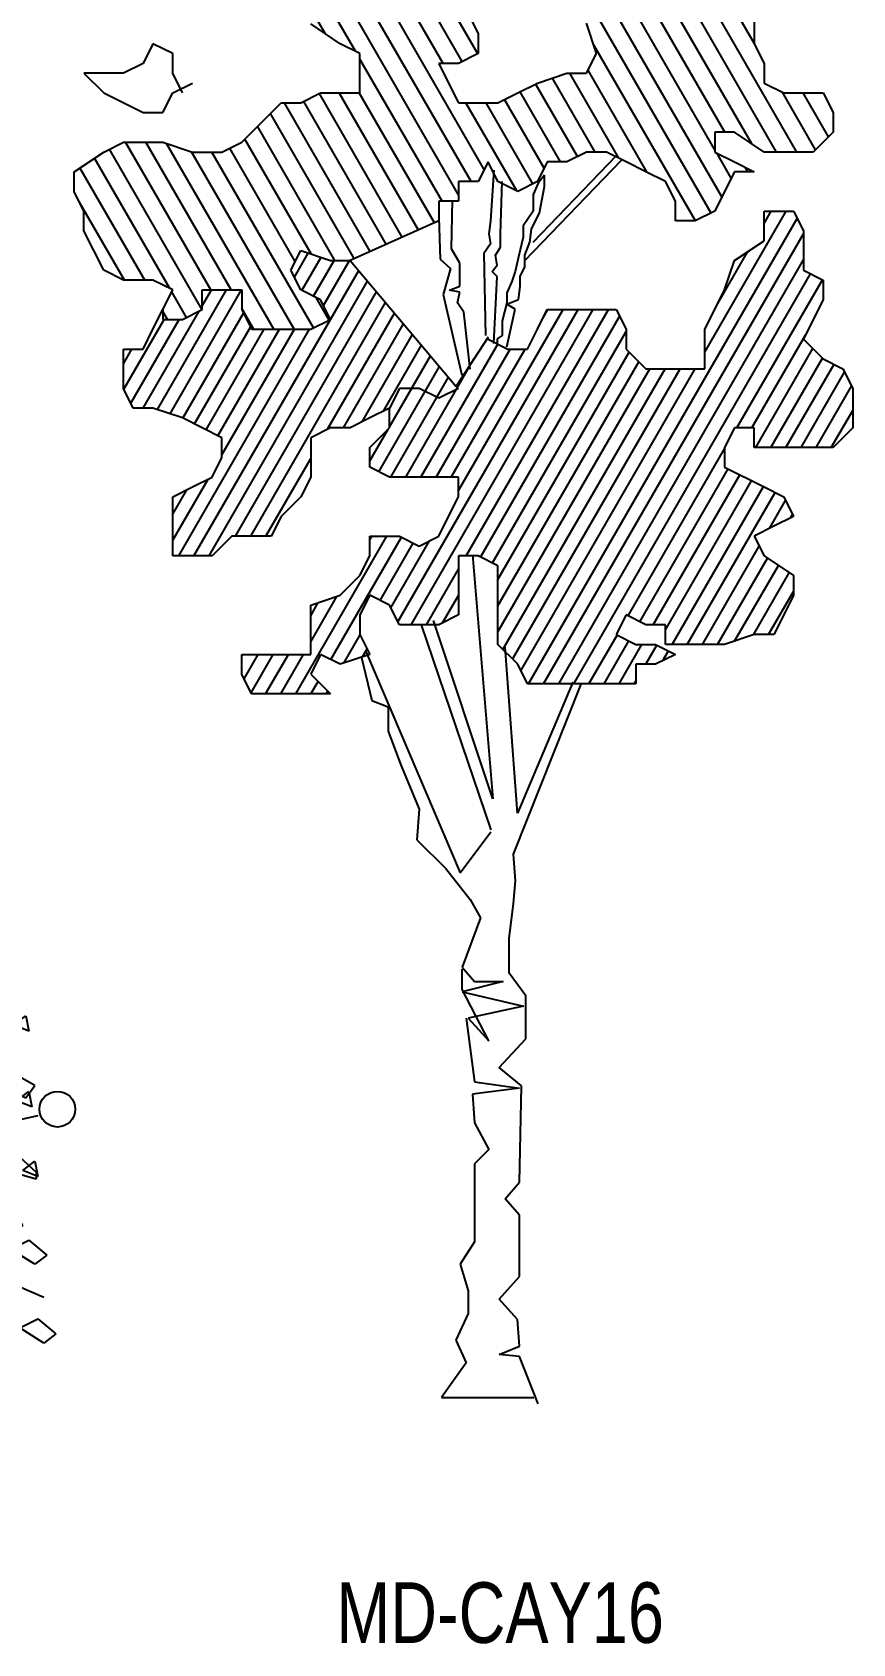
# Model space of a CAD drawing. Header units: millimetres. Extents: x 21129 to 2803301, y -510327 to 166837.
# Drawn here: x 337934 to 343351, y -130133 to -119492 of the extents above; entities that cross this region are included whole.
import ezdxf
from ezdxf.enums import TextEntityAlignment as Align

# ---------------------------------------------------------------- set-up
doc = ezdxf.new("R2010")
doc.units = ezdxf.units.MM
doc.layers.add('....13_TNT_F_TREE', color=76, linetype='Continuous', transparency=0.5)
doc.layers.add('....20_TNT_N_TEXT', color=9, linetype='Continuous')
doc.styles.add('.TNT_A_TXT_3_NOTE', font='uromans.shx', dxfattribs={"width": 0.8})

# ---------------------------------------------------------------- blocks, each defined once
blk = doc.blocks.new('md-cay15')
for p, q in [((-119.9, 2920.4), (-80, 2950.4)), ((-80, 2950.4), (-70, 2900.4)), ((-70, 2900.4), (-119.9, 2920.4)), ((-10, 2860.4), (30, 2890.4)), ((30, 2890.4), (40, 2840.4)), ((239.9, 2900.4), (239.9, 2840.4)), ((309.8, 2860.4), (239.9, 2900.4)), ((-479.7, 2830.4), (-479.7, 2770.4)), ((-409.8, 2790.4), (-479.7, 2830.4)), ((-309.8, 2860.4), (-309.8, 2800.4)), ((-239.9, 2820.4), (-309.8, 2860.4)), ((-269.8, 2780.4), (-239.9, 2820.4)), ((40, 2840.4), (-10, 2860.4)), ((239.9, 2840.4), (279.8, 2820.4)), ((279.8, 2820.4), (309.8, 2860.4)), ((489.7, 2790.4), (529.7, 2820.4)), ((529.7, 2820.4), (539.7, 2770.4)), ((-479.7, 2770.4), (-439.7, 2750.4)), ((-439.7, 2750.4), (-409.8, 2790.4)), ((-309.8, 2800.4), (-269.8, 2780.4)), ((-259.8, 2750.4), (-199.9, 2780.4)), ((-199.9, 2780.4), (-139.9, 2730.4)), ((8.7, 2801.8), (-91.3, 2751.8)), ((28.7, 2751.8), (8.7, 2801.8)), ((539.7, 2770.4), (489.7, 2790.4)), ((-589.7, 2700.4), (-549.7, 2730.4)), ((-549.7, 2730.4), (-539.7, 2680.4)), ((-179.9, 2700.4), (-259.8, 2750.4)), ((-139.9, 2730.4), (-179.9, 2700.4)), ((-91.3, 2751.8), (-81.3, 2721.8)), ((-81.3, 2721.8), (28.7, 2751.8)), ((-739.6, 2650.4), (-699.6, 2680.4)), ((-699.6, 2680.4), (-689.6, 2630.4)), ((-539.7, 2680.4), (-589.7, 2700.4)), ((554.6, 2637.7), (630.5, 2673.4)), ((630.5, 2673.4), (684.1, 2624.3)), ((-689.6, 2630.4), (-739.6, 2650.4)), ((-449.7, 2610.4), (-389.8, 2640.4)), ((-369.8, 2560.4), (-449.7, 2610.4)), ((-389.8, 2640.4), (-329.8, 2590.4)), ((684.1, 2601.9), (554.6, 2637.7)), ((684.1, 2624.3), (684.1, 2601.9)), ((-329.8, 2590.4), (-369.8, 2560.4)), ((394.7, 2557.7), (470.6, 2593.4)), ((524.2, 2521.9), (394.7, 2557.7)), ((470.6, 2593.4), (524.2, 2544.3)), ((939.4, 2570.4), (939.4, 2510.4)), ((1009.4, 2530.4), (939.4, 2570.4)), ((-889.5, 2510.4), (-829.5, 2540.4)), ((-809.5, 2460.4), (-889.5, 2510.4)), ((-829.5, 2540.4), (-769.5, 2490.4)), ((524.2, 2544.3), (524.2, 2521.9)), ((729.6, 2500.4), (789.5, 2530.4)), ((789.5, 2530.4), (849.5, 2480.4)), ((939.4, 2510.4), (979.4, 2490.4)), ((979.4, 2490.4), (1009.4, 2530.4)), ((-769.5, 2490.4), (-809.5, 2460.4)), ((-689.6, 2490.4), (-689.6, 2430.4)), ((-619.6, 2450.4), (-689.6, 2490.4)), ((-649.6, 2410.4), (-619.6, 2450.4)), ((279.8, 2480.4), (279.8, 2420.4)), ((349.8, 2440.4), (279.8, 2480.4)), ((639.6, 2460.4), (639.6, 2400.3)), ((709.6, 2420.4), (639.6, 2460.4)), ((809.5, 2450.4), (729.6, 2500.4)), ((849.5, 2480.4), (809.5, 2450.4)), ((-689.6, 2430.4), (-649.6, 2410.4)), ((279.8, 2420.4), (319.8, 2400.3)), ((319.8, 2400.3), (349.8, 2440.4)), ((639.6, 2400.3), (679.6, 2380.3)), ((679.6, 2380.3), (709.6, 2420.4)), ((868.2, 2391.7), (768.2, 2341.7)), ((768.2, 2341.7), (778.2, 2311.7)), ((778.2, 2311.7), (888.2, 2341.7)), ((888.2, 2341.7), (868.2, 2391.7)), ((999.4, 2350.3), (1039.4, 2380.3)), ((1049.4, 2330.3), (999.4, 2350.3)), ((1039.4, 2380.3), (1049.4, 2330.3)), ((-1089.4, 2300.3), (-1089.4, 2240.3)), ((-1019.4, 2260.3), (-1089.4, 2300.3)), ((-859.5, 2270.3), (-819.5, 2300.3)), ((-819.5, 2300.3), (-809.5, 2250.3)), ((1149.3, 2310.3), (1149.3, 2250.3)), ((1219.3, 2270.3), (1149.3, 2310.3)), ((-1089.4, 2240.3), (-1049.4, 2220.3)), ((-1049.4, 2220.3), (-1019.4, 2260.3)), ((-809.5, 2250.3), (-859.5, 2270.3)), ((1149.3, 2250.3), (1189.3, 2230.3)), ((1189.3, 2230.3), (1219.3, 2270.3)), ((-724.6, 2197.6), (-648.7, 2233.4)), ((-595.1, 2161.9), (-724.6, 2197.6)), ((-648.7, 2233.4), (-595.1, 2184.2)), ((-595.1, 2184.2), (-595.1, 2161.9)), ((744.5, 2137.6), (820.4, 2173.4)), ((874, 2101.9), (744.5, 2137.6)), ((820.4, 2173.4), (874, 2124.2)), ((-1099.4, 2080.3), (-1099.4, 2020.3)), ((-1029.4, 2040.3), (-1099.4, 2080.3)), ((-411.1, 2121.7), (-511, 2071.7)), ((-391.1, 2071.7), (-411.1, 2121.7)), ((874, 2124.2), (874, 2101.9)), ((1099.4, 2090.3), (1139.3, 2120.3)), ((1149.3, 2070.3), (1099.4, 2090.3)), ((1139.3, 2120.3), (1149.3, 2070.3)), ((-1059.4, 2000.3), (-1029.4, 2040.3)), ((-511, 2071.7), (-501, 2041.7)), ((-501, 2041.7), (-391.1, 2071.7)), ((1329.2, 2040.3), (1329.2, 1980.3)), ((1399.2, 2000.3), (1329.2, 2040.3)), ((-1099.4, 2020.3), (-1059.4, 2000.3)), ((-1019.4, 1970.3), (-959.4, 2000.3)), ((-939.4, 1920.3), (-1019.4, 1970.3)), ((-959.4, 2000.3), (-899.5, 1950.3)), ((179.9, 1960.3), (219.9, 1990.3)), ((219.9, 1990.3), (229.9, 1940.3)), ((849.5, 1940.3), (889.5, 1970.3)), ((869.5, 1960.3), (929.5, 1990.3)), ((889.5, 1970.3), (899.5, 1920.3)), ((929.5, 1990.3), (989.4, 1940.3)), ((1329.2, 1980.3), (1369.2, 1960.3)), ((1369.2, 1960.3), (1399.2, 2000.3)), ((-899.5, 1950.3), (-939.4, 1920.3)), ((229.9, 1940.3), (179.9, 1960.3)), ((899.5, 1920.3), (849.5, 1940.3)), ((949.4, 1910.3), (869.5, 1960.3)), ((989.4, 1940.3), (949.4, 1910.3)), ((1179.3, 1870.3), (1219.3, 1900.3)), ((1229.3, 1850.3), (1179.3, 1870.3)), ((1219.3, 1900.3), (1229.3, 1850.3)), ((-1229.3, 1810.3), (-1189.3, 1840.3)), ((-1179.3, 1790.3), (-1229.3, 1810.3)), ((-1189.3, 1840.3), (-1179.3, 1790.3)), ((-1124.4, 1807.6), (-1048.5, 1843.3)), ((-1048.5, 1843.3), (-994.9, 1794.2)), ((1199.3, 1810.3), (1199.3, 1750.3)), ((1269.3, 1770.3), (1199.3, 1810.3)), ((-994.9, 1771.8), (-1124.4, 1807.6)), ((-994.9, 1794.2), (-994.9, 1771.8)), ((714.5, 1727.5), (790.4, 1763.3)), ((790.4, 1763.3), (844, 1714.1)), ((1239.3, 1730.3), (1269.3, 1770.3)), ((-1149.3, 1730.3), (-1149.3, 1670.2)), ((-1079.4, 1690.2), (-1149.3, 1730.3)), ((844, 1691.8), (714.5, 1727.5)), ((844, 1714.1), (844, 1691.8)), ((1099.4, 1710.2), (1139.3, 1740.3)), ((1149.3, 1690.2), (1099.4, 1710.2)), ((1139.3, 1740.3), (1149.3, 1690.2)), ((1199.3, 1750.3), (1239.3, 1730.3)), ((-1149.3, 1670.2), (-1109.3, 1650.2)), ((-1109.3, 1650.2), (-1079.4, 1690.2)), ((299.8, 1640.2), (359.8, 1670.2)), ((359.8, 1670.2), (419.8, 1620.2)), ((379.8, 1590.2), (299.8, 1640.2)), ((419.8, 1620.2), (379.8, 1590.2)), ((1189.3, 1610.2), (1229.3, 1640.2)), ((1239.3, 1590.2), (1189.3, 1610.2)), ((1229.3, 1640.2), (1239.3, 1590.2)), ((1279.2, 1600.2), (1339.2, 1630.2)), ((1359.2, 1550.2), (1279.2, 1600.2)), ((1339.2, 1630.2), (1399.2, 1580.2)), ((-849.5, 1550.2), (-949.4, 1500.2)), ((-829.5, 1500.2), (-849.5, 1550.2)), ((1099.4, 1530.2), (1139.3, 1560.2)), ((1139.3, 1560.2), (1149.3, 1510.2)), ((1399.2, 1580.2), (1359.2, 1550.2)), ((-949.4, 1500.2), (-939.4, 1470.2)), ((-939.4, 1470.2), (-829.5, 1500.2)), ((828.2, 1541.6), (728.3, 1491.6)), ((728.3, 1491.6), (738.3, 1461.6)), ((738.3, 1461.6), (848.2, 1491.6)), ((848.2, 1491.6), (828.2, 1541.6)), ((929.5, 1520.2), (929.5, 1460.2)), ((999.4, 1480.2), (929.5, 1520.2)), ((1149.3, 1510.2), (1099.4, 1530.2)), ((-1029.4, 1410.2), (-1099.4, 1450.2)), ((-1099.4, 1450.2), (-1099.4, 1390.2)), ((929.5, 1460.2), (969.4, 1440.2)), ((969.4, 1440.2), (999.4, 1480.2)), ((-1279.2, 1430.2), (-1279.2, 1370.2)), ((-1209.3, 1390.2), (-1279.2, 1430.2)), ((-1239.3, 1350.2), (-1209.3, 1390.2)), ((-1099.4, 1390.2), (-1059.4, 1370.2)), ((-1059.4, 1370.2), (-1029.4, 1410.2)), ((569.7, 1380.2), (629.6, 1410.2)), ((629.6, 1410.2), (689.6, 1360.2)), ((1299.2, 1370.2), (1359.2, 1400.2)), ((1359.2, 1400.2), (1419.2, 1350.2)), ((-1279.2, 1370.2), (-1239.3, 1350.2)), ((-1079.4, 1320.2), (-1019.4, 1350.2)), ((-1019.4, 1350.2), (-959.4, 1300.2)), ((649.6, 1330.2), (569.7, 1380.2)), ((689.6, 1360.2), (649.6, 1330.2)), ((1379.2, 1320.2), (1299.2, 1370.2)), ((1419.2, 1350.2), (1379.2, 1320.2)), ((-999.4, 1270.2), (-1079.4, 1320.2)), ((-959.4, 1300.2), (-999.4, 1270.2)), ((1199.3, 1270.2), (1199.3, 1210.2)), ((1269.3, 1230.2), (1199.3, 1270.2)), ((1239.3, 1190.2), (1269.3, 1230.2)), ((1409.2, 1230.2), (1449.1, 1260.2)), ((1459.1, 1210.2), (1409.2, 1230.2)), ((1449.1, 1260.2), (1459.1, 1210.2)), ((-1269.3, 1190.2), (-1209.3, 1220.2)), ((-1189.3, 1140.2), (-1269.3, 1190.2)), ((-1209.3, 1220.2), (-1149.3, 1170.2)), ((1198, 1191.5), (1098, 1141.5)), ((1218, 1141.5), (1198, 1191.5)), ((1199.3, 1210.2), (1239.3, 1190.2)), ((1299.2, 1190.2), (1339.2, 1220.2)), ((1349.2, 1170.2), (1299.2, 1190.2)), ((1339.2, 1220.2), (1349.2, 1170.2)), ((-1149.3, 1170.2), (-1189.3, 1140.2)), ((1098, 1141.5), (1108, 1111.5)), ((1108, 1111.5), (1218, 1141.5)), ((-1149.3, 1080.2), (-1149.3, 1020.1)), ((-1079.4, 1040.2), (-1149.3, 1080.2)), ((-759.6, 1090.2), (-759.6, 1030.2)), ((-689.6, 1050.2), (-759.6, 1090.2)), ((1209.3, 1060.2), (1249.3, 1090.2)), ((1249.3, 1090.2), (1259.3, 1040.2)), ((1409.2, 1070.2), (1409.2, 1010.1)), ((1479.1, 1030.2), (1409.2, 1070.2)), ((-1149.3, 1020.1), (-1109.3, 1000.1)), ((-1109.3, 1000.1), (-1079.4, 1040.2)), ((-759.6, 1030.2), (-719.6, 1010.1)), ((-719.6, 1010.1), (-689.6, 1050.2)), ((1259.3, 1040.2), (1209.3, 1060.2)), ((1449.1, 990.1), (1479.1, 1030.2)), ((-999.4, 970.1), (-959.4, 1000.1)), ((-949.4, 950.1), (-999.4, 970.1)), ((-959.4, 1000.1), (-949.4, 950.1)), ((614.6, 967.4), (690.5, 1003.2)), ((744.1, 931.7), (614.6, 967.4)), ((690.5, 1003.2), (744.1, 954)), ((1409.2, 1010.1), (1449.1, 990.1)), ((1419.2, 980.1), (1459.1, 1010.1)), ((1469.1, 960.1), (1419.2, 980.1)), ((1459.1, 1010.1), (1469.1, 960.1)), ((-1339.2, 940.1), (-1339.2, 880.1)), ((-1269.3, 900.1), (-1339.2, 940.1)), ((-739.6, 890.1), (-699.6, 920.1)), ((-699.6, 920.1), (-689.6, 870.1)), ((744.1, 954), (744.1, 931.7)), ((1049.4, 920.1), (1089.4, 950.1)), ((1099.4, 900.1), (1049.4, 920.1)), ((1089.4, 950.1), (1099.4, 900.1)), ((1347.9, 951.5), (1248, 901.5)), ((1367.9, 901.5), (1347.9, 951.5)), ((-1339.2, 880.1), (-1299.2, 860.1)), ((-1299.2, 860.1), (-1269.3, 900.1)), ((-689.6, 870.1), (-739.6, 890.1)), ((1189.3, 870.1), (1189.3, 810.1)), ((1259.3, 830.1), (1189.3, 870.1)), ((1248, 901.5), (1258, 871.5)), ((1258, 871.5), (1367.9, 901.5)), ((1189.3, 810.1), (1229.3, 790.1)), ((1229.3, 790.1), (1259.3, 830.1)), ((1319.2, 750.1), (1359.2, 780.1)), ((1369.2, 730.1), (1319.2, 750.1)), ((1354.1, 757.4), (1430, 793.2)), ((1483.6, 721.6), (1354.1, 757.4)), ((1359.2, 780.1), (1369.2, 730.1)), ((1430, 793.2), (1483.6, 744)), ((1439.2, 750.1), (1479.1, 780.1)), ((1489.1, 730.1), (1439.2, 750.1)), ((1479.1, 780.1), (1489.1, 730.1)), ((-1439.2, 700.1), (-1399.2, 730.1)), ((-1389.2, 680.1), (-1439.2, 700.1)), ((-1399.2, 730.1), (-1389.2, 680.1)), ((-1324.3, 667.4), (-1248.4, 703.2)), ((-1248.4, 703.2), (-1194.8, 654)), ((-451, 711.5), (-551, 661.5)), ((-431.1, 661.5), (-451, 711.5)), ((1483.6, 744), (1483.6, 721.6)), ((-1194.8, 631.6), (-1324.3, 667.4)), ((-1194.8, 654), (-1194.8, 631.6)), ((-551, 661.5), (-541, 631.5)), ((-541, 631.5), (-431.1, 661.5)), ((949.4, 610.1), (989.4, 640.1)), ((989.4, 640.1), (999.4, 590.1)), ((-1419.2, 570.1), (-1379.2, 600.1)), ((-1379.2, 600.1), (-1369.2, 550.1)), ((-1309.2, 590.1), (-1269.3, 620.1)), ((-1259.3, 570.1), (-1309.2, 590.1)), ((-1269.3, 620.1), (-1259.3, 570.1)), ((999.4, 590.1), (949.4, 610.1)), ((1194.2, 577.4), (1270.1, 613.1)), ((1270.1, 613.1), (1323.7, 564)), ((1369.2, 610.1), (1369.2, 550.1)), ((1439.2, 570.1), (1369.2, 610.1)), ((-1369.2, 550.1), (-1419.2, 570.1)), ((-1359.2, 510.1), (-1319.2, 540.1)), ((-1319.2, 540.1), (-1309.2, 490.1)), ((-1084.4, 517.4), (-1008.5, 553.1)), ((-1008.5, 553.1), (-954.9, 504)), ((698.3, 581.5), (598.3, 531.4)), ((718.3, 531.4), (698.3, 581.5)), ((894.4, 497.4), (970.3, 533.1)), ((970.3, 533.1), (1023.9, 484)), ((1323.7, 541.6), (1194.2, 577.4)), ((1323.7, 564), (1323.7, 541.6)), ((1369.2, 550.1), (1409.2, 530.1)), ((1409.2, 530.1), (1439.2, 570.1)), ((-1309.2, 490.1), (-1359.2, 510.1)), ((-1159.3, 460.1), (-1119.3, 490.1)), ((-1119.3, 490.1), (-1109.3, 440.1)), ((-954.9, 481.6), (-1084.4, 517.4)), ((-954.9, 504), (-954.9, 481.6)), ((598.3, 531.4), (608.3, 501.4)), ((608.3, 501.4), (718.3, 531.4)), ((1023.9, 461.6), (894.4, 497.4)), ((1023.9, 484), (1023.9, 461.6)), ((1399.2, 490.1), (1459.1, 520.1)), ((1479.1, 440.1), (1399.2, 490.1)), ((1459.1, 520.1), (1519.1, 470.1)), ((-1349.2, 410.1), (-1309.2, 440.1)), ((-1309.2, 440.1), (-1299.2, 390.1)), ((-1109.3, 440.1), (-1159.3, 460.1)), ((-839.5, 430.1), (-799.5, 460.1)), ((-789.5, 410.1), (-839.5, 430.1)), ((-799.5, 460.1), (-789.5, 410.1)), ((519.7, 410.1), (559.7, 440.1)), ((559.7, 440.1), (569.7, 390.1)), ((954.4, 427.4), (1030.3, 463.1)), ((1083.9, 391.6), (954.4, 427.4)), ((1030.3, 463.1), (1083.9, 413.9)), ((1519.1, 470.1), (1479.1, 440.1)), ((-1299.2, 390.1), (-1349.2, 410.1)), ((-684.7, 367.4), (-608.8, 403.1)), ((-608.8, 403.1), (-555.2, 353.9)), ((569.7, 390.1), (519.7, 410.1)), ((664.5, 357.3), (740.4, 393.1)), ((740.4, 393.1), (794, 343.9)), ((1074.3, 387.4), (1150.2, 423.1)), ((1203.8, 351.6), (1074.3, 387.4)), ((1083.9, 413.9), (1083.9, 391.6)), ((1150.2, 423.1), (1203.8, 373.9)), ((1203.8, 373.9), (1203.8, 351.6)), ((1319.2, 410.1), (1319.2, 350.1)), ((1389.2, 370.1), (1319.2, 410.1)), ((-555.2, 331.6), (-684.7, 367.4)), ((-555.2, 353.9), (-555.2, 331.6)), ((269.8, 300), (309.8, 330)), ((309.8, 330), (319.8, 280)), ((794, 321.6), (664.5, 357.3)), ((794, 343.9), (794, 321.6)), ((1319.2, 350.1), (1359.2, 330)), ((1359.2, 330), (1389.2, 370.1)), ((-954.5, 257.3), (-878.6, 293.1)), ((-878.6, 293.1), (-825, 243.9)), ((-299.8, 250), (-259.8, 280)), ((-259.8, 280), (-249.9, 230)), ((319.8, 280), (269.8, 300)), ((-825, 221.6), (-954.5, 257.3)), ((-825, 243.9), (-825, 221.6)), ((-249.9, 230), (-299.8, 250)), ((1429.2, 230), (1489.1, 260)), ((1509.1, 180), (1429.2, 230)), ((1489.1, 260), (1549.1, 210)), ((-1079.4, 180), (-1019.4, 210)), ((-999.4, 130), (-1079.4, 180)), ((-1019.4, 210), (-959.4, 160)), ((-959.4, 160), (-999.4, 130)), ((1549.1, 210), (1509.1, 180))]:
    blk.add_line(p, q)
for centre, radius in [((869.5, 2595.8), 23.5), ((381.2, 2425), 32.4), ((862.5, 2489.5), 8.71), ((-797.8, 2363.2), 14.6), ((-627.1, 2358.3), 34.1), ((-622.2, 2295), 39), ((651.5, 2285.6), 14.9), ((1097.1, 2275.5), 24.7), ((571.3, 2249), 22.9), ((827.6, 2240.3), 22.7), ((1053.7, 2169.1), 29.3), ((-856.3, 2065.9), 14.6), ((625.4, 1945.8), 32.9), ((-807.5, 1934.2), 29.2), ((480.6, 1877.8), 10.5), ((1041.9, 1808.5), 31.8), ((505.1, 1785.4), 15), ((1379, 1719.8), 36.7), ((671.2, 1633.1), 21.7), ((-1359.2, 1436.6), 37.4), ((724.1, 1373.7), 34.1), ((-1164.4, 1331.7), 16.5), ((-881.3, 1042.2), 43), ((-821.4, 1092.1), 12.7), ((-483.3, 1038.9), 50.3), ((-1414.2, 978.9), 34.8), ((764.9, 988.6), 41.3), ((1553.8, 952.1), 58.9), ((1373.6, 966.7), 26.9), ((-583.2, 910.7), 13.3), ((-1114.4, 880.8), 15.1), ((735.7, 854.7), 32.7), ((-1107.8, 737.6), 15.1), ((1098.5, 747.6), 29.3), ((623.7, 643), 36.5), ((1035.2, 565.1), 24), ((1329.8, 480), 20.8), ((864.7, 428.9), 27.5)]:
    blk.add_circle(centre, radius)
for centre, radius, start, end in [((-2713, 2604.3), 2798.4, 348.5823, 7.7252), ((-3044.1, 1490.1), 3116.7, 344.5546, 27.1102), ((-1414.4, 2461), 1016.4, 356.5785, 23.1389), ((1076.6, 2461.3), 748.5, 146.8723, 183.9065), ((1518.4, 1918.8), 1266.1, 135.867, 186.2808), ((-1741.1, 1925.7), 1422.2, 352.9138, 35.9379), ((-1618.9, 1594.4), 1375.5, 21.5784, 50.8004), ((3786.5, 347.6), 3800.7, 141.5621, 184.9454), ((1228.9, 1951.3), 679.3, 114.2978, 180.0834), ((-3051.9, 391.1), 3034.7, 352.976, 44.8241), ((2659.9, 282.1), 2660.9, 127.2463, 185.2207), ((-1239, 1678), 581.9, 26.7895, 75.0983), ((1615.5, 1588.1), 826.3, 124.3441, 167.2635), ((-1266.1, 953.9), 1140.5, 24.6833, 85.1296), ((2071.1, 689.4), 1637.8, 120.523, 159.2317), ((2664.5, -304.8), 2646.5, 121.5615, 173.5763), ((-1280.3, 1159.7), 610.6, 40.9952, 89.8975), ((1912.2, 639.4), 1219.3, 118.5645, 170.5246), ((-1173.6, 390.2), 1238.7, 28.9715, 96.7518), ((1691.2, 652.4), 862.4, 110.5024, 158.3822), ((-1395.8, 410.5), 981.4, 34.7708, 86.6956), ((-1215.5, -118.4), 1250.7, 18.5786, 97.9809), ((1567, -2.2), 1170.5, 96.7634, 152.401), ((-1375.6, 422.6), 550.1, 33.983, 95.5823), ((1959.3, -1479.7), 2455.2, 101.0397, 142.9397), ((-1249.5, -139.5), 943.2, 25.7334, 99.7489), ((-1263.4, -980.5), 1422.7, 67.0929, 97.5039), ((953.4, -847.9), 1302.5, 64.7425, 126.4309), ((-997.5, -1333.5), 1697.5, 54.0102, 105.7803)]:
    blk.add_arc(centre, radius, start, end)
blk = doc.blocks.new('md-cay16')
for p, q in [((1172.6, 4112.2), (215.1, 5770.7)), ((1106, 4112.2), (168.6, 5735.9)), ((1023.8, 4139.3), (153.4, 5646.8)), ((935.3, 4177.3), (141.6, 5552)), ((889.4, 3910.9), (-34.2, 5510.6)), ((925.3, 3964), (32.4, 5510.6)), ((901.8, 4120), (98.9, 5510.6)), ((68, 4411), (-318.1, 5079.8)), ((140.8, 4054.3), (-421.5, 5028.1)), ((5, 4404.9), (-369.8, 5054)), ((97.1, 4014.7), (-432.2, 4931.4)), ((-284.4, 4444.9), (-518.2, 4849.7)), ((55.8, 3970.8), (-466.5, 4875.5)), ((1031.9, 4471.2), (788.6, 4892.7)), ((-384.8, 4503.4), (-572, 4827.6)), ((1031.9, 4600), (1031.9, 4469.9)), ((-334.6, 4469.9), (-432.2, 4535)), ((119.7, 4436.8), (44.2, 4567.5)), ((88.4, 4567.5), (120.9, 4502.4)), ((511.3, 4437.4), (478.4, 4537.5)), ((-952.8, 4469.9), (-985.3, 4404.9)), ((-887.7, 4437.4), (-952.8, 4469.9)), ((-269.5, 4437.4), (-334.6, 4469.9)), ((120.9, 4502.4), (120.9, 4437.4)), ((1031.9, 4469.9), (1064.5, 4404.9)), ((-887.7, 4372.4), (-887.7, 4437.4)), ((-269.5, 4307.3), (-269.5, 4437.4)), ((1.5, 3949.6), (-269.5, 4419)), ((120.9, 4437.4), (55.8, 4404.9)), ((478.8, 4372.4), (511.3, 4437.4)), ((837.7, 3885.1), (501.5, 4467.4)), ((-1180.5, 4372.4), (-1115.5, 4307.3)), ((-1050.4, 4372.4), (-1180.5, 4372.4)), ((-985.3, 4404.9), (-1050.4, 4372.4)), ((-855.2, 4307.3), (-887.7, 4372.4)), ((-9.2, 4404.9), (23.3, 4339.9)), ((55.8, 4404.9), (-9.2, 4404.9)), ((316.1, 4339.9), (413.7, 4372.4)), ((413.7, 4372.4), (478.8, 4372.4)), ((585.4, 4091.5), (423.2, 4372.4)), ((678.9, 4044.7), (483.9, 4382.5)), ((1064.5, 4404.9), (1064.5, 4339.9)), ((-887.7, 4307.3), (-822.6, 4339.9)), ((23.3, 4339.9), (55.8, 4274.8)), ((251.1, 4307.3), (316.1, 4339.9)), ((392.4, 4079.7), (258.8, 4311.2)), ((448.9, 4097.3), (310.5, 4337)), ((506.8, 4112.2), (365.8, 4356.4)), ((1064.5, 4339.9), (1129.5, 4307.3)), ((-1115.5, 4307.3), (-985.3, 4242.3)), ((-920.2, 4242.3), (-887.7, 4307.3)), ((-594.9, 4209.8), (-529.8, 4274.8)), ((-529.8, 4274.8), (-464.7, 4274.8)), ((-235.7, 3784), (-519.1, 4274.8)), ((-464.7, 4274.8), (-399.7, 4307.3)), ((-182.8, 3807.5), (-455.3, 4279.5)), ((-129.8, 3831), (-403.6, 4305.4)), ((-399.7, 4307.3), (-269.5, 4307.3)), ((-76.8, 3854.6), (-338.2, 4307.3)), ((-23.8, 3878.1), (-271.6, 4307.3)), ((55.8, 4274.8), (186, 4274.8)), ((248.2, 3983.6), (80.1, 4274.8)), ((301.2, 4007.2), (146.6, 4274.8)), ((186, 4274.8), (251.1, 4307.3)), ((338.1, 4058.5), (207.1, 4285.4)), ((1234.8, 4119.8), (1125.3, 4309.4)), ((1129.5, 4307.3), (1259.7, 4307.3)), ((1277, 4162), (1193.1, 4307.3)), ((1259.7, 4307.3), (1292.2, 4242.3)), ((-985.3, 4242.3), (-920.2, 4242.3)), ((-659.9, 4144.7), (-594.9, 4209.8)), ((-288.7, 3760.4), (-565.3, 4239.4)), ((1292.2, 4242.3), (1292.2, 4177.3)), ((-430.7, 3775.7), (-649.7, 4155)), ((-351.9, 3754.5), (-607.5, 4197.2)), ((901.8, 4177.3), (901.8, 4112.2)), ((966.8, 4177.3), (901.8, 4177.3)), ((1064.5, 4112.2), (966.8, 4177.3)), ((1292.2, 4177.3), (1227.1, 4112.2)), ((-1213.1, 4047.2), (-1115.5, 4112.2)), ((-1115.5, 4112.2), (-1050.4, 4144.7)), ((-790.5, 3591.7), (-1096.5, 4121.7)), ((-1050.4, 4144.7), (-920.2, 4144.7)), ((-761.6, 3656.9), (-1043.2, 4144.7)), ((-695, 3656.9), (-976.7, 4144.7)), ((-920.2, 4144.7), (-822.6, 4112.2)), ((-553.4, 3526.9), (-907.7, 4140.5)), ((-486.8, 3526.9), (-825.2, 4113.1)), ((-822.6, 4112.2), (-725, 4112.2)), ((-422.9, 3531.5), (-758.2, 4112.2)), ((-725, 4112.2), (-659.9, 4144.7)), ((-482.9, 3750.7), (-699.1, 4125.2)), ((302.1, 3814.7), (577.8, 4101.2)), ((478.8, 4112.2), (413.7, 4079.7)), ((543.9, 4112.2), (478.8, 4112.2)), ((609, 4079.7), (543.9, 4112.2)), ((901.8, 4112.2), (966.8, 4079.7)), ((956.2, 4025.8), (908.1, 4109.1)), ((1227.1, 4112.2), (1064.5, 4112.2)), ((-1213.1, 3982.1), (-1213.1, 4047.2)), ((-980.1, 3689.5), (-1194, 4059.9)), ((-897.6, 3661.9), (-1145.9, 4091.9)), ((153.4, 4079.7), (120.9, 4014.7)), ((186, 4014.7), (153.4, 4079.7)), ((172.3, 4052.5), (161.5, 3885)), ((275.1, 3753.9), (594.2, 4085.4)), ((348.7, 4079.7), (316.1, 4014.7)), ((413.7, 4079.7), (348.7, 4079.7)), ((674, 4047.2), (609, 4079.7)), ((739.1, 4014.7), (674, 4047.2)), ((966.8, 4047.2), (934.3, 3982.1)), ((966.8, 4079.7), (1031.9, 4047.2)), ((1031.9, 4047.2), (966.8, 4047.2)), ((1010.4, 4047.2), (1001.7, 4062.3)), ((55.8, 4014.7), (55.8, 3949.6)), ((120.9, 4014.7), (55.8, 4014.7)), ((251.1, 3982.1), (186, 4014.7)), ((194, 3841.8), (199.4, 4014.7)), ((316.1, 4014.7), (251.1, 3982.1)), ((318.3, 4009.3), (302.1, 3971.5)), ((339.9, 4036.3), (318.3, 4009.3)), ((323.7, 3912), (339.9, 3998.5)), ((339.9, 3998.5), (339.9, 4036.3)), ((771.6, 3949.6), (739.1, 4014.7)), ((-1180.5, 3917.1), (-1213.1, 3982.1)), ((-1046.7, 3689.5), (-1196.1, 3948.3)), ((-9.2, 3949.6), (-9.2, 3884.6)), ((55.8, 3949.6), (-9.2, 3949.6)), ((32.5, 3792.8), (35.9, 3953.8)), ((302.1, 3971.5), (302.1, 3917.4)), ((771.6, 3884.6), (771.6, 3949.6)), ((934.3, 3982.1), (901.8, 3917.1)), ((-1180.5, 3852.1), (-1180.5, 3917.1)), ((-9.2, 3884.6), (-302.1, 3754.5)), ((-8.6, 3895.6), (-5.2, 3758.6)), ((161.5, 3885), (156.1, 3841.8)), ((302.1, 3917.4), (269.6, 3868.8)), ((286.6, 2356.2), (1174, 3893.2)), ((296.7, 3858), (323.7, 3912)), ((836.7, 3884.6), (771.6, 3884.6)), ((901.8, 3917.1), (836.7, 3884.6)), ((869.2, 3451.8), (1137.9, 3917.1)), ((1064.5, 3917.1), (1162.1, 3917.1)), ((1064.5, 3819.5), (1064.5, 3917.1)), ((1064.5, 3876.4), (1088, 3917.1)), ((1162.1, 3917.1), (1194.6, 3852.1)), ((-1148, 3787), (-1180.5, 3852.1)), ((156.1, 3841.8), (161.5, 3809.3)), ((194, 3798.5), (194, 3841.8)), ((269.6, 3831), (253.4, 3766.1)), ((269.6, 3868.8), (269.6, 3831)), ((291.3, 3814.7), (296.7, 3858)), ((336.6, 2356.2), (1194.6, 3842.3)), ((1194.6, 3852.1), (1194.6, 3722)), ((-1115.5, 3722), (-1148, 3787)), ((-497.3, 3722), (-464.7, 3787)), ((-485.9, 3699.2), (-440, 3778.8)), ((-464.7, 3787), (-367.1, 3754.5)), ((59.9, 3744.9), (32.5, 3792.8)), ((161.5, 3809.3), (139.9, 3776.9)), ((177.7, 3771.5), (194, 3798.5)), ((275.1, 3771.5), (291.3, 3814.7)), ((911.9, 3612.1), (1011.1, 3784)), ((966.8, 3754.5), (1064.5, 3819.5)), ((-461.3, 3655.2), (-398.1, 3764.8)), ((-422.6, 3635.9), (-354.1, 3754.5)), ((-390.2, 3605.5), (-304.2, 3754.5)), ((-367.1, 3754.5), (-302.1, 3754.5)), ((-302.1, 3754.5), (47.6, 3338.4)), ((-5.2, 3758.6), (29.1, 3727.8)), ((29.1, 3727.8), (5.1, 3642.2)), ((59.9, 3669.6), (59.9, 3744.9)), ((139.9, 3776.9), (145.3, 3506.7)), ((166.9, 3717.5), (183.1, 3739.1)), ((183.1, 3739.1), (177.7, 3771.5)), ((253.4, 3766.1), (242.6, 3717.5)), ((258.8, 3701.3), (275.1, 3733.7)), ((275.1, 3733.7), (275.1, 3771.5)), ((386.5, 2356.2), (1194.6, 3755.8)), ((934.3, 3656.9), (966.8, 3754.5)), ((-1050.4, 3689.5), (-1115.5, 3722)), ((-952.8, 3689.5), (-1050.4, 3689.5)), ((-887.7, 3656.9), (-952.8, 3689.5)), ((-817.5, 2778.9), (-273.7, 3720.8)), ((-767.5, 2778.9), (-244.1, 3685.5)), ((-464.7, 3656.9), (-497.3, 3722)), ((183.1, 3701.3), (166.9, 3717.5)), ((172.3, 3479.7), (183.1, 3701.3)), ((231.8, 3685.1), (215.6, 3647.2)), ((242.6, 3717.5), (231.8, 3685.1)), ((258.8, 3668.8), (258.8, 3701.3)), ((436.4, 2356.2), (1218.2, 3710.2)), ((974.5, 3201.7), (1256.9, 3690.8)), ((1194.6, 3722), (1259.7, 3689.5)), ((1259.7, 3689.5), (1259.7, 3624.4)), ((-938.1, 3261.8), (-710, 3656.9)), ((-920.2, 3591.9), (-887.7, 3656.9)), ((-896.3, 3247.9), (-660.1, 3656.9)), ((-842.2, 3565.9), (-891, 3650.4)), ((-790.1, 3656.9), (-659.9, 3656.9)), ((-790.1, 3591.9), (-790.1, 3656.9)), ((-790.1, 3604.7), (-759.9, 3656.9)), ((-680.1, 2844), (-214.5, 3650.3)), ((-659.9, 3656.9), (-659.9, 3591.9)), ((-399.7, 3624.4), (-464.7, 3656.9)), ((-371.2, 3557.3), (-414.1, 3631.6)), ((-367.1, 3559.4), (-399.7, 3624.4)), ((5.1, 3642.2), (66.7, 3375.1)), ((25.6, 3655.9), (59.9, 3669.6)), ((59.9, 3649), (25.6, 3655.9)), ((53, 3614.8), (59.9, 3649)), ((215.6, 3647.2), (215.6, 3614.8)), ((215.6, 3609.4), (253.4, 3625.6)), ((253.4, 3625.6), (258.8, 3668.8)), ((901.8, 3591.9), (934.3, 3656.9)), ((1259.7, 3624.4), (1227.1, 3559.4)), ((-985.3, 3266.7), (-800.5, 3586.7)), ((-952.8, 3526.9), (-920.2, 3591.9)), ((-920.2, 3591.9), (-920.2, 3559.4)), ((-905, 3559.4), (-920.2, 3585.7)), ((-855.2, 3559.4), (-790.1, 3591.9)), ((-854.4, 3233.8), (-654.3, 3580.5)), ((-619.9, 3526.9), (-659.9, 3596.2)), ((-659.9, 3591.9), (-627.4, 3526.9)), ((-630.1, 2844), (-184.9, 3615.1)), ((-376.3, 3197.1), (-155.3, 3579.9)), ((-144.3, 2561.1), (450.8, 3591.9)), ((-100, 2551.3), (500.8, 3591.9)), ((73.6, 3584), (53, 3614.8)), ((55.8, 2994.3), (400.9, 3591.9)), ((94.1, 3395.6), (73.6, 3584)), ((81.3, 2778.9), (550.7, 3591.9)), ((128.9, 2774.9), (587.7, 3569.4)), ((215.6, 3614.8), (199.4, 3555.4)), ((242.6, 3593.2), (215.6, 3609.4)), ((215.6, 3468.9), (242.6, 3593.2)), ((316.1, 3526.9), (348.7, 3591.9)), ((333.8, 3562.2), (351, 3591.9)), ((348.7, 3591.9), (576.4, 3591.9)), ((576.4, 3591.9), (609, 3526.9)), ((869.2, 3526.9), (901.8, 3591.9)), ((-1049.1, 3329.1), (-916.1, 3559.4)), ((-1025.9, 3282.8), (-866.2, 3559.4)), ((-985.3, 3461.8), (-952.8, 3526.9)), ((-920.2, 3559.4), (-855.2, 3559.4)), ((-867.4, 2778.9), (-435.6, 3526.9)), ((-815.7, 3214.5), (-631.1, 3534.2)), ((-776.9, 3195.1), (-585.4, 3526.9)), ((-738.2, 3175.7), (-535.5, 3526.9)), ((-725, 3112), (-485.5, 3526.9)), ((-627.4, 3526.9), (-432.2, 3526.9)), ((-432.2, 3526.9), (-367.1, 3559.4)), ((-323.7, 3201.7), (-125.7, 3544.6)), ((167.7, 2755.5), (609, 3519.8)), ((199.4, 3555.4), (199.4, 3506.7)), ((283.6, 3461.8), (316.1, 3526.9)), ((609, 3526.9), (609, 3461.8)), ((869.2, 3396.8), (869.2, 3526.9)), ((1227.1, 3559.4), (1194.6, 3494.3)), ((-1050.4, 3461.8), (-985.3, 3461.8)), ((-1050.4, 3331.7), (-1050.4, 3461.8)), ((-1050.4, 3413.4), (-1022.4, 3461.8)), ((-262.4, 3221.5), (-96.1, 3509.4)), ((-192.2, 3256.6), (-66.5, 3474.2)), ((-68.1, 3039.1), (185.5, 3478.3)), ((-18.2, 3039.1), (225.9, 3461.8)), ((31.8, 3039.1), (275.9, 3461.8)), ((47.6, 3338.4), (155, 3502.2)), ((153.4, 3494.3), (218.5, 3461.8)), ((199.4, 3506.7), (183.1, 3495.9)), ((183.1, 3495.9), (183.1, 3479.7)), ((218.5, 3461.8), (283.6, 3461.8)), ((609, 3461.8), (674, 3396.8)), ((1024.4, 3201.7), (1202.2, 3509.6)), ((1036.8, 3136.6), (1225.5, 3463.4)), ((1194.6, 3494.3), (1259.7, 3429.3)), ((-171.9, 3205.2), (-36.9, 3439)), ((-118, 3039.1), (107.7, 3430)), ((186, 2700.8), (619.4, 3451.4)), ((186, 2614.3), (651, 3419.8)), ((1086.8, 3136.6), (1257.2, 3431.8)), ((1136.7, 3136.6), (1295.4, 3411.5)), ((1259.7, 3429.3), (1324.7, 3396.8)), ((-207.6, 3056.9), (-7.3, 3403.7)), ((-168, 3039.1), (22.3, 3368.5)), ((186, 2527.8), (687.7, 3396.8)), ((202.4, 2469.8), (737.6, 3396.8)), ((234.1, 2438.1), (787.6, 3396.8)), ((261.8, 2399.7), (837.5, 3396.8)), ((674, 3396.8), (869.2, 3396.8)), ((1186.6, 3136.6), (1330.4, 3385.6)), ((1324.7, 3396.8), (1357.3, 3331.7)), ((-1017.8, 3266.7), (-1050.4, 3331.7)), ((-139.4, 3331.7), (-171.9, 3266.7)), ((-74.3, 3331.7), (-139.4, 3331.7)), ((-9.2, 3299.2), (-74.3, 3331.7)), ((55.8, 3331.7), (-9.2, 3299.2)), ((1236.6, 3136.6), (1353.5, 3339.2)), ((1357.3, 3331.7), (1357.3, 3201.7)), ((-952.8, 3266.7), (-1017.8, 3266.7)), ((-855.2, 3234.2), (-952.8, 3266.7)), ((-171.9, 3266.7), (-237, 3234.2)), ((-171.9, 3201.7), (-171.9, 3266.7)), ((1286.5, 3136.6), (1357.3, 3259.2)), ((-790.1, 3201.7), (-855.2, 3234.2)), ((-725, 3169.1), (-790.1, 3201.7)), ((-367.1, 3201.7), (-432.2, 3169.1)), ((-302.1, 3201.7), (-367.1, 3201.7)), ((-237, 3234.2), (-302.1, 3201.7)), ((-237, 3136.6), (-171.9, 3201.7)), ((-237, 3092.5), (-176.7, 3196.9)), ((966.8, 3201.7), (934.3, 3136.6)), ((1031.9, 3201.7), (966.8, 3201.7)), ((1031.9, 3136.6), (1031.9, 3201.7)), ((1357.3, 3201.7), (1292.2, 3136.6)), ((-725, 3104.1), (-725, 3169.1)), ((-432.2, 3169.1), (-432.2, 3039.1)), ((-757.6, 3039.1), (-725, 3104.1)), ((-580.2, 2844), (-432.2, 3100.3)), ((-237, 3071.6), (-237, 3136.6)), ((615.8, 2580.4), (934.3, 3132)), ((934.3, 3136.6), (934.3, 3071.6)), ((1292.2, 3136.6), (1031.9, 3136.6)), ((-822.6, 3006.6), (-757.6, 3039.1)), ((-432.2, 3039.1), (-464.7, 2974)), ((-171.9, 3039.1), (-237, 3071.6)), ((55.8, 3039.1), (-171.9, 3039.1)), ((55.8, 2974), (55.8, 3039.1)), ((654.6, 2561), (946, 3065.8)), ((698.9, 2551.3), (984.7, 3046.4)), ((934.3, 3071.6), (1064.5, 3006.6)), ((-887.7, 2830.3), (-771, 3032.3)), ((-887.7, 2974), (-822.6, 3006.6)), ((-887.7, 2916.8), (-841.2, 2997.3)), ((739.1, 2534.4), (1023.5, 3027)), ((761.2, 2486.2), (1062.2, 3007.7)), ((811.1, 2486.2), (1101, 2988.3)), ((1064.5, 3006.6), (1129.5, 2974)), ((-887.7, 2778.9), (-887.7, 2974)), ((-464.7, 2974), (-529.8, 2909)), ((23.3, 2909), (55.8, 2974)), ((1082.1, 2869), (1135.6, 2961.8)), ((1129.5, 2974), (1162.1, 2909)), ((-529.8, 2909), (-562.3, 2844)), ((-9.2, 2844), (23.3, 2909)), ((1097, 2876.5), (1031.9, 2844)), ((1162.1, 2909), (1097, 2876.5)), ((1152.2, 2904.1), (1158.8, 2915.5)), ((-692.5, 2844), (-757.6, 2778.9)), ((-562.3, 2844), (-692.5, 2844)), ((-481.1, 2323.6), (-180.7, 2844)), ((-365.9, 2436.8), (-132.7, 2840.6)), ((-237, 2844), (-139.4, 2844)), ((-237, 2778.9), (-237, 2844)), ((-237, 2833), (-230.7, 2844)), ((-203.3, 2632), (-94, 2821.3)), ((-167.5, 2607.5), (-39.7, 2828.7)), ((-139.4, 2844), (-74.3, 2811.4)), ((-74.3, 2811.4), (-9.2, 2844)), ((1031.9, 2844), (1064.5, 2778.9)), ((-757.6, 2778.9), (-887.7, 2778.9)), ((-269.5, 2713.9), (-237, 2778.9)), ((55.8, 2778.9), (55.8, 2583.8)), ((120.9, 2778.9), (55.8, 2778.9)), ((101.6, 2781.8), (169.3, 1976.3)), ((186, 2746.4), (120.9, 2778.9)), ((861.1, 2486.2), (1048.5, 2810.9)), ((911, 2486.2), (1075.7, 2771.5)), ((1064.5, 2778.9), (1162.1, 2713.9)), ((-334.6, 2648.8), (-269.5, 2713.9)), ((-50.1, 2551.3), (55.8, 2734.8)), ((186, 2486.2), (186, 2746.4)), ((967.3, 2497.2), (1111.7, 2747.4)), ((1029.1, 2517.8), (1147.8, 2723.4)), ((1162.1, 2713.9), (1162.1, 2648.8)), ((1079.6, 2518.8), (1162.1, 2661.6)), ((-432.2, 2616.3), (-334.6, 2648.8)), ((-432.2, 2494.9), (-345.4, 2645.2)), ((-432.2, 2581.4), (-407.2, 2624.6)), ((-432.2, 2453.7), (-432.2, 2616.3)), ((-237, 2648.8), (-269.5, 2583.8)), ((-171.9, 2616.3), (-237, 2648.8)), ((-139.4, 2551.3), (-171.9, 2616.3)), ((3.5, 2557.6), (55.8, 2648.3)), ((1162.1, 2648.8), (1129.5, 2583.8)), ((-269.5, 2583.8), (-269.5, 2518.8)), ((169.3, 1976.3), (-27.1, 2565.2)), ((55.8, 2583.8), (-9.2, 2551.3)), ((609, 2583.8), (576.4, 2518.8)), ((674, 2551.3), (609, 2583.8)), ((1129.5, 2583.8), (1097, 2518.8)), ((-322.6, 2425.2), (-269.1, 2517.9)), ((-269.5, 2518.8), (-237, 2453.7)), ((-9.2, 2551.3), (-139.4, 2551.3)), ((-67.7, 2551.6), (162.5, 1874.8)), ((486.4, 2356.2), (579.4, 2517.3)), ((576.4, 2518.8), (641.5, 2486.2)), ((739.1, 2551.3), (674, 2551.3)), ((739.1, 2486.2), (739.1, 2551.3)), ((1031.9, 2518.8), (934.3, 2486.2)), ((1097, 2518.8), (1031.9, 2518.8)), ((-659.9, 2453.7), (-432.2, 2453.7)), ((-659.9, 2388.7), (-659.9, 2453.7)), ((-659.9, 2446.4), (-655.7, 2453.7)), ((-652.2, 2373.3), (-605.8, 2453.7)), ((-629, 2326.9), (-555.8, 2453.7)), ((-581, 2323.6), (-505.9, 2453.7)), ((-531.1, 2323.6), (-456, 2453.7)), ((-399.7, 2453.7), (-432.2, 2388.7)), ((-334.6, 2421.2), (-399.7, 2453.7)), ((-237, 2453.7), (-334.6, 2421.2)), ((-260.8, 2445.8), (-245.9, 2471.6)), ((-250.6, 2463.6), (60.9, 1732.7)), ((251.1, 2421.2), (186, 2486.2)), ((250.6, 1929), (209.9, 2477.2)), ((536.3, 2356.2), (618.1, 2497.9)), ((586.2, 2356.2), (661.3, 2486.2)), ((641.5, 2486.2), (706.6, 2486.2)), ((673.7, 2421.2), (710.2, 2484.4)), ((706.6, 2486.2), (771.6, 2453.7)), ((771.6, 2453.7), (706.6, 2421.2)), ((730.6, 2433.2), (749, 2465.1)), ((934.3, 2486.2), (739.1, 2486.2)), ((-264.1, 2443.3), (-230.2, 2301.2)), ((283.6, 2356.2), (251.1, 2421.2)), ((641.5, 2421.2), (641.5, 2356.2)), ((706.6, 2421.2), (641.5, 2421.2)), ((-627.4, 2323.6), (-659.9, 2388.7)), ((-432.2, 2388.7), (-367.1, 2323.6)), ((-431.2, 2323.6), (-407.8, 2364.3)), ((237, 1793.6), (460.5, 2355.4)), ((433.4, 2362.1), (250.6, 1929)), ((641.5, 2356.2), (283.6, 2356.2)), ((636.2, 2356.2), (641.5, 2365.4)), ((-367.1, 2323.6), (-627.4, 2323.6)), ((-381.3, 2323.6), (-376.1, 2332.6)), ((-230.2, 2301.2), (-176.1, 2280.9)), ((-176.1, 2280.9), (-176.1, 2233.5)), ((-176.1, 2233.5), (-176.1, 2199.7)), ((-176.1, 2199.7), (-135.4, 2091.4)), ((-135.4, 2091.4), (-74.5, 1942.5)), ((-74.5, 1942.5), (-81.3, 1841)), ((60.9, 1732.7), (162.5, 1868)), ((-81.3, 1841), (13.5, 1746.2)), ((243.8, 1705.6), (237, 1793.6)), ((13.5, 1746.2), (94.8, 1644.7)), ((237, 1631.2), (243.8, 1705.6)), ((94.8, 1644.7), (128.7, 1583.8)), ((223.5, 1516.1), (237, 1631.2)), ((128.7, 1583.8), (67.7, 1421.3)), ((223.5, 1401), (223.5, 1516.1)), ((67.7, 1421.3), (108.3, 1374)), ((67.7, 1346.9), (67.7, 1414.6)), ((277.6, 1326.6), (223.5, 1401)), ((203.2, 1374), (67.7, 1340.1)), ((155.7, 1177.7), (67.7, 1346.9)), ((67.7, 1340.1), (270.9, 1292.7)), ((108.3, 1374), (203.2, 1374)), ((270.9, 1292.7), (88, 1252.1)), ((277.6, 1184.4), (277.6, 1326.6)), ((81.3, 1252.1), (108.3, 1042.3)), ((88, 1252.1), (155.7, 1177.7)), ((189.6, 1089.7), (277.6, 1184.4)), ((264.1, 1028.8), (189.6, 1089.7)), ((257.3, 1022), (101.6, 1001.7)), ((108.3, 1042.3), (257.3, 1022)), ((257.3, 710.7), (264.1, 1028.8)), ((101.6, 1001.7), (108.3, 906.9)), ((108.3, 906.9), (155.7, 819)), ((155.7, 819), (108.3, 771.6)), ((108.3, 771.6), (108.3, 670.1)), ((209.9, 656.5), (257.3, 710.7)), ((108.3, 670.1), (108.3, 514.4)), ((257.3, 602.4), (209.9, 656.5)), ((257.3, 399.3), (257.3, 602.4)), ((108.3, 514.4), (60.9, 439.9)), ((60.9, 439.9), (88, 351.9)), ((189.6, 324.9), (257.3, 399.3)), ((88, 351.9), (88, 277.5)), ((250.6, 257.2), (189.6, 324.9)), ((88, 277.5), (47.4, 189.5)), ((257.3, 169.2), (250.6, 257.2)), ((47.4, 189.5), (81.3, 115.1)), ((189.6, 142.1), (257.3, 169.2)), ((81.3, 115.1), (0, 0)), ((257.3, 135.4), (189.6, 142.1)), ((318.3, -20.3), (257.3, 135.4)), ((0, 0), (304.7, 0))]:
    blk.add_line(p, q)

msp = doc.modelspace()

# ---------------------------------------------------------------- block references
at = {"layer": '....13_TNT_F_TREE', "xscale": 2, "yscale": 2, "zscale": 2}
for name, p in [('md-cay16', (340636.4, -128507.5)), ('md-cay15', (334992.4, -128507.5))]:
    msp.add_blockref(name, p, dxfattribs=at)

# ---------------------------------------------------------------- texts
at = {"layer": '....20_TNT_N_TEXT', "style": '.TNT_A_TXT_3_NOTE', "width": 0.8}
msp.add_text('MD-CAY16', height=400, dxfattribs=at).set_placement((341022.4, -130127.5), align=Align.CENTER)

doc.saveas('drawing.dxf')
